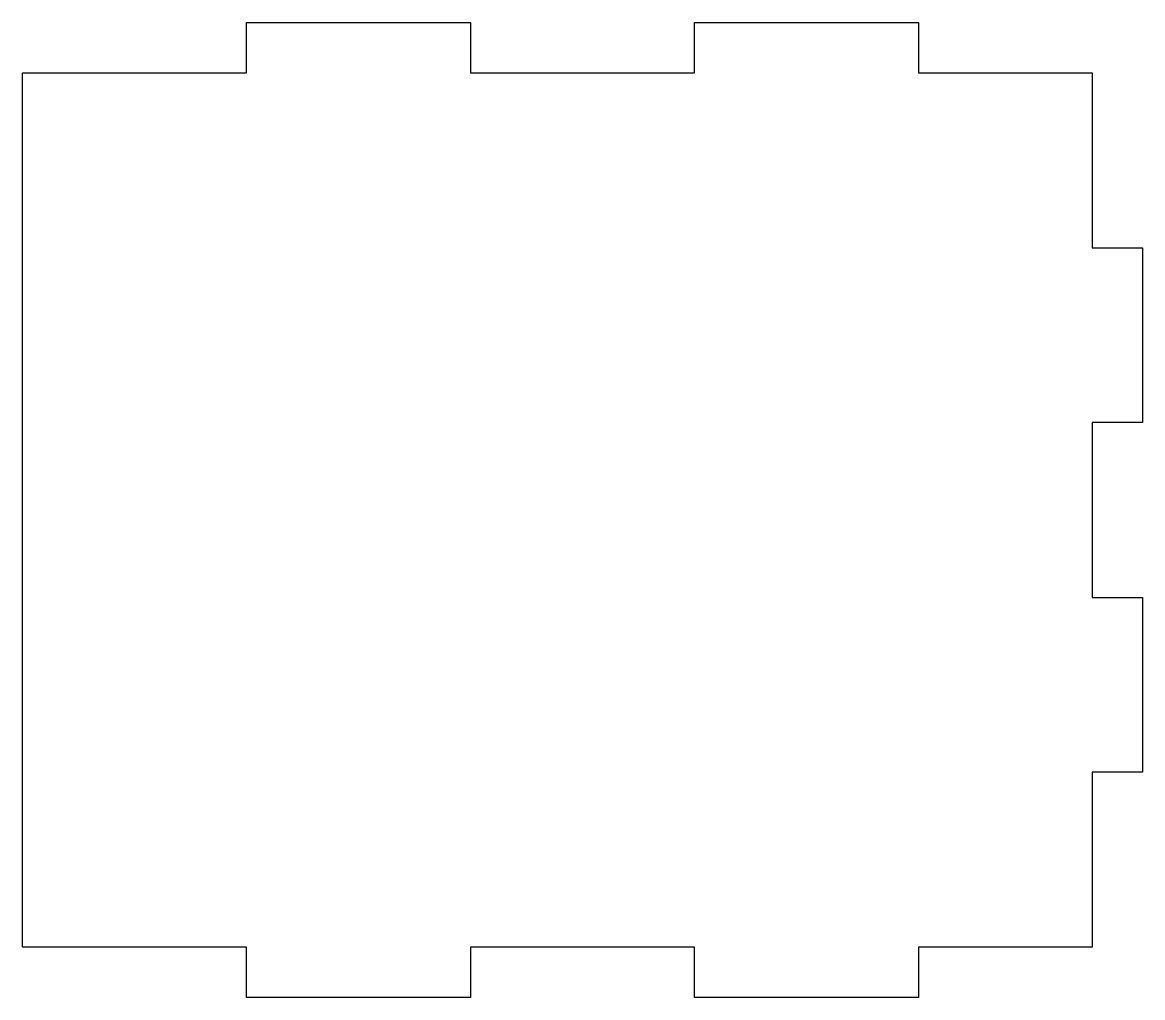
# Model space of a CAD drawing. Header units: millimetres. Extents: x -78.3 to -11.7, y -51.5 to 6.5.
import ezdxf

# ---------------------------------------------------------------- set-up
doc = ezdxf.new("R2010")
doc.units = ezdxf.units.MM
doc.layers.get('0').update_dxf_attribs({"linetype": 'CONTINUOUS'})

msp = doc.modelspace()

# ---------------------------------------------------------------- linework, layer by layer
msp.add_lwpolyline([(-14.65, -38.1), (-14.65, -48.5), (-24.98, -48.5), (-24.98, -51.5), (-38.3, -51.5), (-38.3, -48.5), (-51.62, -48.5), (-51.62, -51.5), (-64.94, -51.5), (-64.94, -48.5), (-78.26, -48.5), (-78.26, 3.5), (-64.94, 3.5), (-64.94, 6.5), (-51.62, 6.5), (-51.62, 3.5), (-38.3, 3.5), (-38.3, 6.5), (-24.98, 6.5), (-24.98, 3.5), (-14.65, 3.5), (-14.65, -6.9), (-11.65, -6.9), (-11.65, -17.3), (-14.65, -17.3), (-14.65, -27.7), (-11.65, -27.7), (-11.65, -38.1)], close=True)

doc.saveas('drawing.dxf')
